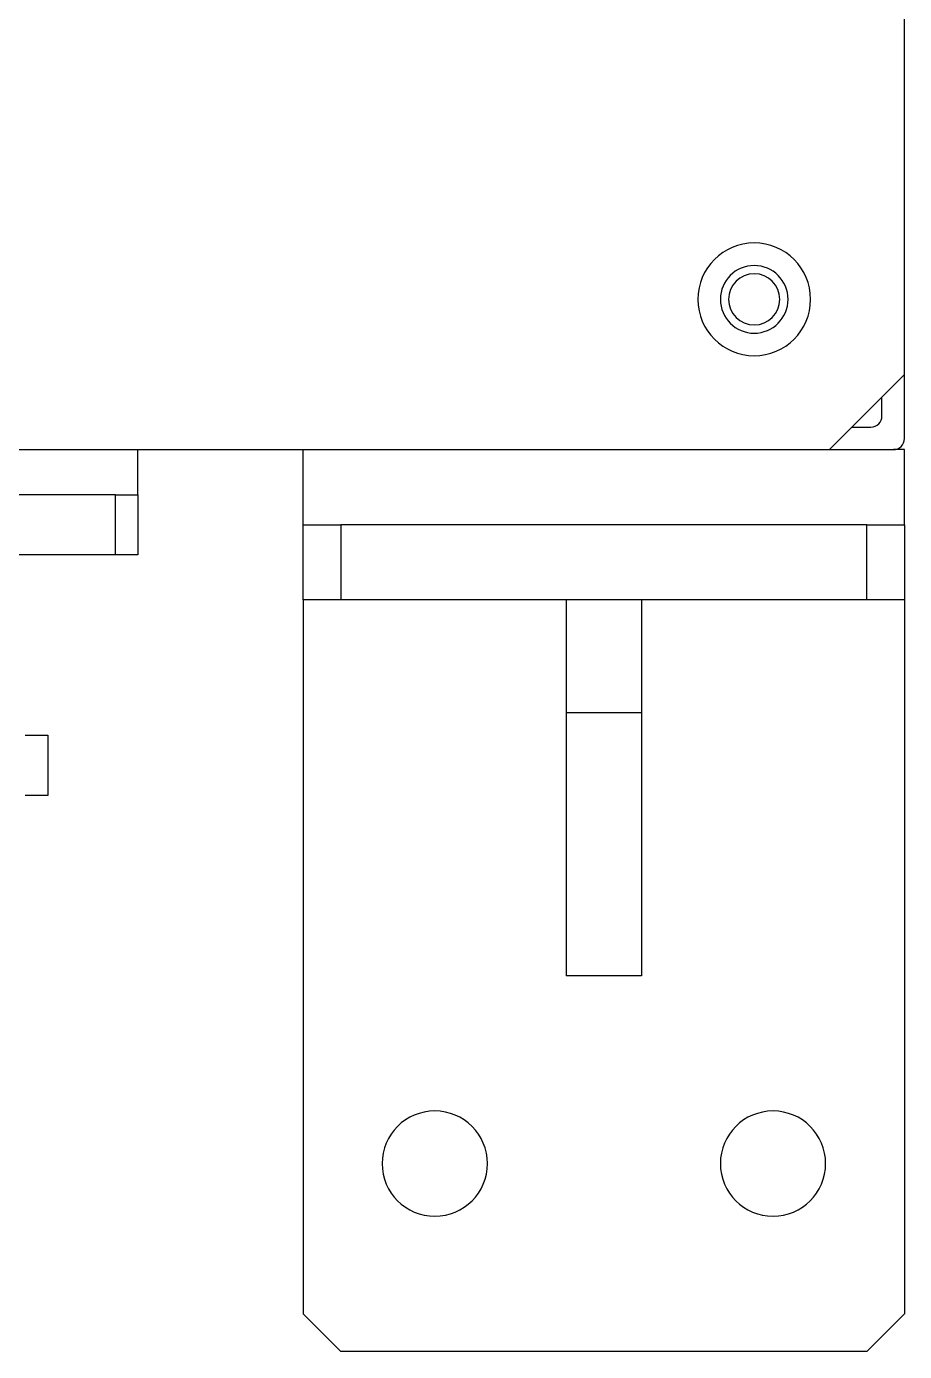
# Model space of a CAD drawing. Header units: millimetres. Extents: x 914 to 910632, y -176 to 682692.
# Drawn here: x 2383.607 to 2385.447, y 1908.672 to 1911.449 of the extents above; entities that cross this region are included whole.
import ezdxf

# ---------------------------------------------------------------- set-up
doc = ezdxf.new("R2010")
doc.units = ezdxf.units.MM

msp = doc.modelspace()

# ---------------------------------------------------------------- linework, layer by layer
at = {"color": 7, "linetype": 'Continuous'}
for p, q in [((2385.4474, 1910.7196), (2385.4474, 1913.8854)), ((2385.2899, 1910.5621), (2385.4474, 1910.7196)), ((2385.4474, 1910.5856), (2385.4474, 1910.7196)), ((2385.4001, 1910.6328), (2385.4001, 1910.6724)), ((2385.3371, 1910.6094), (2385.3767, 1910.6094)), ((2380.0924, 1910.5621), (2385.2899, 1910.5621)), ((2383.8409, 1910.4676), (2383.8409, 1910.5621)), ((2384.1874, 1910.4046), (2384.1874, 1910.5621)), ((2385.2899, 1910.5621), (2385.424, 1910.5621)), ((2385.4474, 1910.5621), (2385.424, 1910.5621)), ((2385.4474, 1910.4046), (2385.4474, 1910.5621)), ((2383.7936, 1910.4676), (2381.0531, 1910.4676)), ((2383.7936, 1910.3416), (2383.7936, 1910.4676)), ((2383.7936, 1910.4676), (2383.8409, 1910.4676)), ((2383.8409, 1910.4676), (2383.8409, 1910.3416)), ((2384.1874, 1910.2471), (2384.1874, 1910.4046)), ((2384.1874, 1910.4046), (2384.2661, 1910.4046)), ((2384.2661, 1910.4046), (2384.2661, 1910.2471)), ((2385.3686, 1910.4046), (2384.2661, 1910.4046)), ((2385.3686, 1910.2471), (2385.3686, 1910.4046)), ((2385.3686, 1910.4046), (2385.4474, 1910.4046)), ((2385.4474, 1910.4046), (2385.4474, 1910.2471)), ((2383.7936, 1910.3416), (2381.0531, 1910.3416)), ((2383.8409, 1910.3416), (2383.7936, 1910.3416)), ((2384.2661, 1910.2471), (2384.1874, 1910.2471)), ((2384.1874, 1910.2471), (2384.1874, 1908.7509)), ((2385.3686, 1910.2471), (2384.2661, 1910.2471)), ((2384.7386, 1910.2471), (2384.7386, 1910.0109)), ((2384.8961, 1910.2471), (2384.8961, 1910.0109)), ((2385.4474, 1910.2471), (2385.3686, 1910.2471)), ((2385.4474, 1910.2471), (2385.4474, 1908.7509)), ((2384.8961, 1910.0109), (2384.7386, 1910.0109)), ((2384.7386, 1910.0109), (2384.7386, 1909.4596)), ((2384.8961, 1910.0109), (2384.8961, 1909.4596)), ((2383.6046, 1909.9636), (2383.6519, 1909.9636)), ((2383.6519, 1909.9636), (2383.6519, 1909.8376)), ((2383.6519, 1909.8376), (2383.6046, 1909.8376)), ((2384.8961, 1909.4596), (2384.7386, 1909.4596)), ((2384.1874, 1908.7509), (2384.2661, 1908.6721)), ((2385.3686, 1908.6721), (2385.4474, 1908.7509)), ((2385.3686, 1908.6721), (2384.2661, 1908.6721))]:
    msp.add_line(p, q, dxfattribs=at)
for centre, radius, start, end in [((2385.1324, 1910.8771), 0.1181, 0, 180), ((2385.1324, 1910.8771), 0.0709, 0, 180), ((2385.1324, 1910.8771), 0.0536, 0, 180), ((2385.1324, 1910.8771), 0.1181, 180, 0), ((2385.1324, 1910.8771), 0.0709, 180, 0), ((2385.1324, 1910.8771), 0.0536, 180, 0), ((2385.3767, 1910.6328), 0.0234, 270, 0), ((2385.424, 1910.5856), 0.0234, 270, 0), ((2384.463, 1909.0659), 0.1103, 90, 270), ((2384.463, 1909.0659), 0.1103, 270, 90), ((2385.1718, 1909.0659), 0.1103, 90, 270), ((2385.1718, 1909.0659), 0.1103, 270, 90)]:
    msp.add_arc(centre, radius, start, end, dxfattribs=at)

doc.saveas('drawing.dxf')
